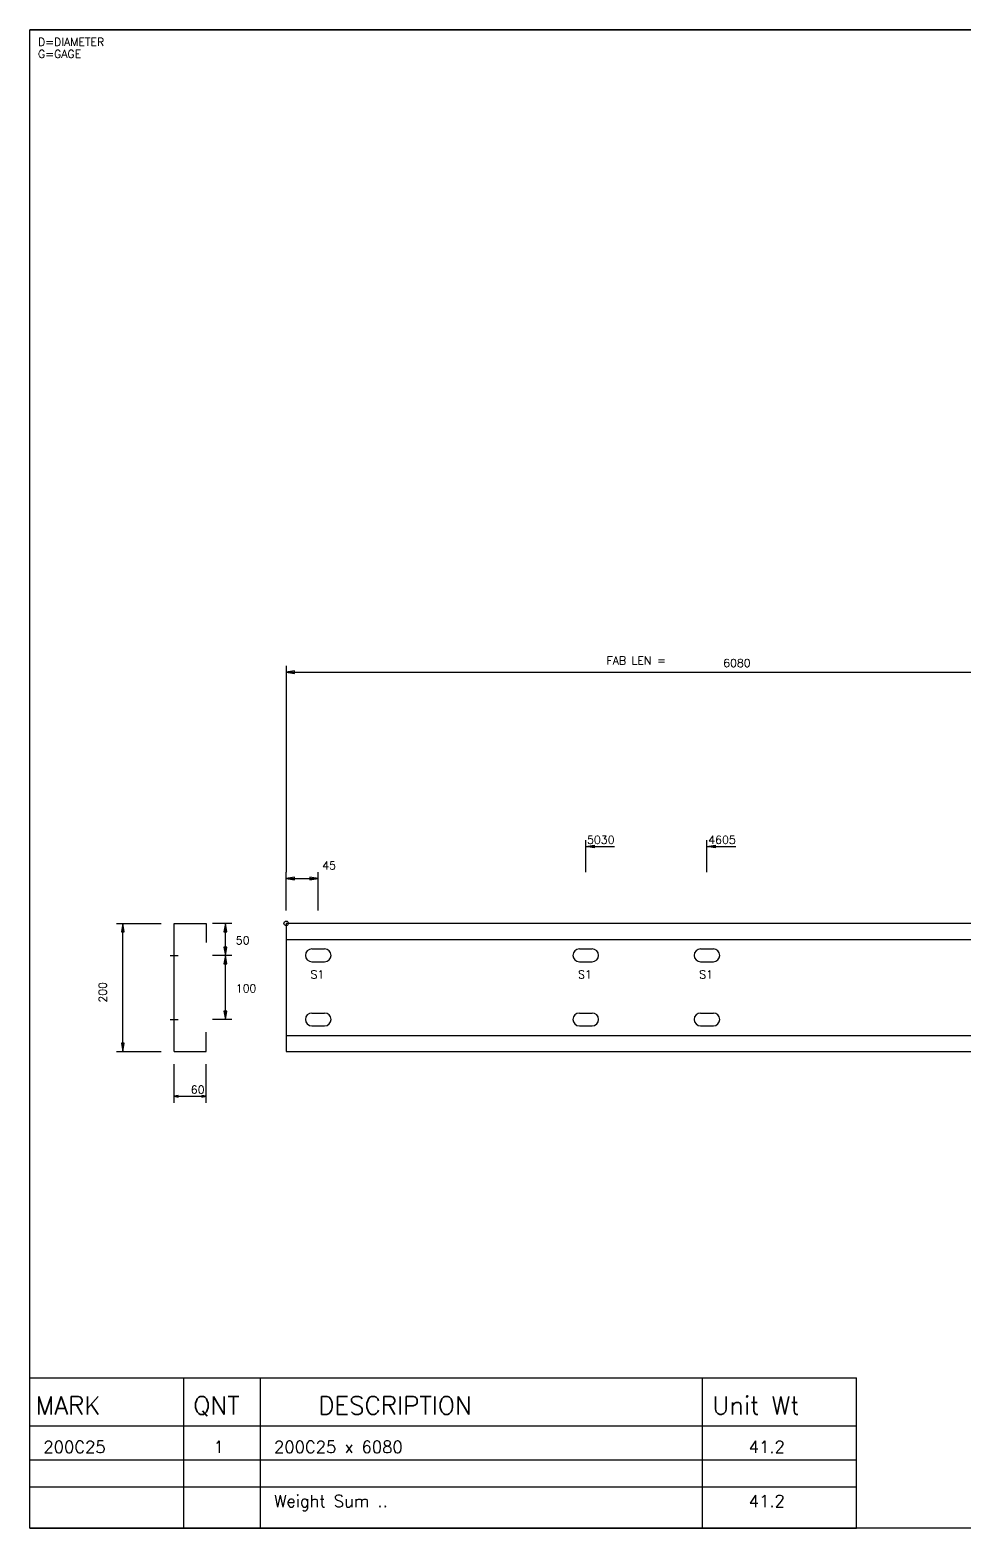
# Model space of a CAD drawing. Extents: x 0 to 428, y 0 to 297.
# Drawn here: x 0 to 185.2, y 0 to 297 of the extents above; entities that cross this region are included whole.
import ezdxf

# ---------------------------------------------------------------- set-up
doc = ezdxf.new("R2010")
doc.units = 0
doc.linetypes.add('CONTIN', pattern=[0])
doc.layers.get('0').update_dxf_attribs({"linetype": 'CONTIN'})
for name, color, linetype in [('1', 7, 'CONTIN'), ('10', 7, 'CONTIN'), ('11', 7, 'CONTIN'), ('14', 7, 'CONTIN'), ('15', 6, 'CONTIN'), ('2', 7, 'CONTIN'), ('21', 7, 'CONTIN'), ('22', 7, 'CONTIN'), ('3', 1, 'CONTIN'), ('6', 4, 'CONTIN')]:
    doc.layers.add(name, color=color, linetype=linetype)
doc.styles.add('SIMPLEX', font='SIMPLEX')

# ---------------------------------------------------------------- blocks, each defined once
blk = doc.blocks.new('CZEBORDR')
at = {"layer": '22'}
for p, q in [((0, 0), (0, 297)), ((0, 297), (420, 297)), ((420, 297), (420, 0)), ((420, 0), (0, 0))]:
    blk.add_line(p, q, dxfattribs=at)
blk = doc.blocks.new('LOGO')
at = {"linetype": 'CONTINUOUS'}
blk.add_line((0, 297), (-420, 297), dxfattribs=at)
at = {"layer": '14'}
for q in [(-420, 61.91), (-256.17, 0)]:
    blk.add_line((-420, 0), q, dxfattribs=at)
at = {"layer": '22'}
for p, q in [((-420, 0), (-420, 297)), ((0, 0), (-420, 0))]:
    blk.add_line(p, q, dxfattribs=at)
blk = doc.blocks.new('CZEBOLT')
at = {"layer": '21', "style": 'SIMPLEX'}
for s, p in [('D=DIAMETER', (0, 2.381)), ('G=GAGE', (0, 0))]:
    blk.add_text(s, height=1.587, dxfattribs=at).set_placement(p)
blk = doc.blocks.new('CZEPLATE')
at = {"layer": '14'}
for p, q in [((0, 29.766), (163.83, 29.766)), ((0, 0), (0, 29.766)), ((30.48, 0), (30.48, 29.766)), ((45.72, 0), (45.72, 29.766)), ((133.35, 0), (133.35, 29.766)), ((163.83, 0), (163.83, 29.766)), ((163.83, 0), (163.83, 29.766)), ((0, 20.241), (163.83, 20.241)), ((0, 13.543), (163.83, 13.543)), ((0, 8.186), (163.83, 8.186)), ((0, 0), (163.83, 0))]:
    blk.add_line(p, q, dxfattribs=at)
at = {"layer": '14', "style": 'SIMPLEX'}
for s, height, p in [('MARK', 3.572, (1.143, 22.527)), ('QNT', 3.572, (32.385, 22.527)), ('DESCRIPTION', 3.572, (57.15, 22.527)), ('Unit Wt', 3.572, (135.255, 22.527)), ('200C25', 2.381, (2.667, 14.883)), ('  1', 2.381, (33.147, 14.883)), ('200C25 x 6080', 2.381, (48.387, 14.883)), ('   41.2', 2.381, (137.16, 14.883)), ('Weight Sum ..', 2.381, (48.387, 4.167)), ('   41.2', 2.381, (137.16, 4.167))]:
    blk.add_text(s, height=height, dxfattribs=at).set_placement(p)
blk = doc.blocks.new('CSECTN')
at = {"layer": '10'}
for p, q in [((0, 25.4), (-6.35, 25.4)), ((-6.35, 25.4), (-6.35, 21.59)), ((0, 0), (0, 25.4)), ((-6.35, 0), (-6.35, 3.81)), ((0, 0), (-6.35, 0))]:
    blk.add_line(p, q, dxfattribs=at)
blk = doc.blocks.new('ARROW')
at = {"layer": '2'}
for p, q in [((0, 0), (-1.651, 0.275)), ((-1.651, 0.275), (-1.651, -0.275)), ((-1.651, -0.275), (0, 0))]:
    blk.add_line(p, q, dxfattribs=at)
blk = doc.blocks.new('TICK')
at = {"layer": '1'}
blk.add_line((-1.6, 0), (1.6, 0), dxfattribs=at)
blk = doc.blocks.new('CZESECTN')
at = {"layer": '2'}
for p, q in [((17.145, 55.88), (26.035, 55.88)), ((18.415, 30.48), (18.415, 55.88)), ((40.005, 55.88), (36.195, 55.88)), ((38.735, 49.53), (38.735, 55.88)), ((40.005, 49.53), (36.195, 49.53)), ((40.005, 49.53), (36.195, 49.53)), ((38.735, 36.83), (38.735, 49.53)), ((40.005, 36.83), (36.195, 36.83)), ((17.145, 30.48), (26.035, 30.48)), ((28.575, 20.32), (28.575, 27.94)), ((34.925, 20.32), (34.925, 27.94)), ((28.575, 21.59), (34.925, 21.59))]:
    blk.add_line(p, q, dxfattribs=at)
at = {"layer": '1', "xscale": -1}
blk.add_blockref('CSECTN', (28.575, 30.48), dxfattribs=at)
at = {"layer": '2'}
for p, rotation in [((18.415, 55.88), 90), ((38.735, 55.88), 90), ((38.735, 49.53), -90), ((38.735, 49.53), 90), ((38.735, 36.83), -90), ((18.415, 30.48), -90)]:
    blk.add_blockref('ARROW', p, dxfattribs=dict(at, rotation=rotation))
at = {"layer": '2', "xscale": 0.5, "yscale": 0.5, "zscale": 0.5, "rotation": 180}
blk.add_blockref('ARROW', (28.575, 21.59), dxfattribs=at)
at = {"layer": '2', "xscale": 0.5, "yscale": 0.5, "zscale": 0.5}
blk.add_blockref('ARROW', (34.925, 21.59), dxfattribs=at)
at = {"layer": '6', "xscale": 0.5, "yscale": 0.5, "zscale": 0.5}
for p in [(28.575, 49.53), (28.575, 36.83)]:
    blk.add_blockref('TICK', p, dxfattribs=at)
at = {"layer": '11', "style": 'SIMPLEX'}
for s, p in [('50', (40.799, 51.721)), ('100', (40.799, 42.196)), ('60', (31.888, 22.119))]:
    blk.add_text(s, height=1.587, dxfattribs=at).set_placement(p)
blk.add_text('200', height=1.587, rotation=90, dxfattribs=at).set_placement((15.208, 40.164))
blk = doc.blocks.new('MAG_CRCL')
at = {"layer": '15'}
blk.add_circle((0, 0), 0.889, dxfattribs=at)
blk = doc.blocks.new('WBSLOT')
at = {"layer": '6'}
for p, q in [((-1.27, 1.27), (1.27, 1.27)), ((-1.27, -1.27), (1.27, -1.27))]:
    blk.add_line(p, q, dxfattribs=at)
for centre, start, end in [((-1.27, 0), 90, 270), ((1.27, 0), 270, 90)]:
    blk.add_arc(centre, 1.27, start, end, dxfattribs=at)
blk = doc.blocks.new('CZEPIECE')
at = {"layer": '1'}
for p, q in [((394.6, 55.88), (50.8, 55.88)), ((50.8, 55.88), (50.8, 30.48)), ((394.6, 30.48), (394.6, 55.88)), ((50.8, 52.705), (394.6, 52.705)), ((50.8, 33.655), (394.6, 33.655)), ((50.8, 30.48), (394.6, 30.48))]:
    blk.add_line(p, q, dxfattribs=at)
at = {"layer": '2'}
for p, q in [((50.8, 106.934), (50.8, 66.04)), ((394.6, 106.934), (394.6, 66.04)), ((50.8, 105.664), (394.6, 105.664)), ((394.6, 92.71), (394.6, 85.09)), ((394.6, 91.44), (407.3, 91.44)), ((110.174, 66.04), (110.174, 72.39)), ((134.206, 66.04), (134.206, 72.39)), ((218.255, 66.04), (218.255, 72.39)), ((385.71, 66.04), (385.71, 72.39)), ((394.6, 66.04), (394.6, 72.39)), ((110.174, 71.12), (115.889, 71.12)), ((134.206, 71.12), (139.921, 71.12)), ((218.255, 71.12), (223.97, 71.12)), ((385.71, 71.12), (391.425, 71.12)), ((391.425, 71.12), (394.6, 71.12)), ((50.8, 58.42), (50.8, 66.04)), ((57.15, 58.42), (57.15, 66.04)), ((50.8, 64.77), (57.15, 64.77))]:
    blk.add_line(p, q, dxfattribs=at)
at = {"rotation": 180}
blk.add_blockref('ARROW', (394.6, 91.44), dxfattribs=at)
at = {"layer": '1', "xscale": -1}
for p in [(110.174, 71.12), (134.206, 71.12), (218.255, 71.12), (385.71, 71.12)]:
    blk.add_blockref('ARROW', p, dxfattribs=at)
at = {"layer": '15', "xscale": 0.5, "yscale": 0.5, "zscale": 0.5}
for p in [(50.8, 55.88), (394.6, 55.88)]:
    blk.add_blockref('MAG_CRCL', p, dxfattribs=at)
at = {"layer": '2', "rotation": 180}
for p in [(50.8, 105.664), (50.8, 64.77)]:
    blk.add_blockref('ARROW', p, dxfattribs=at)
at = {"layer": '2'}
for p in [(394.6, 105.664), (57.15, 64.77)]:
    blk.add_blockref('ARROW', p, dxfattribs=at)
at = {"layer": '2', "xscale": -1, "rotation": 180}
blk.add_blockref('ARROW', (394.6, 71.12), dxfattribs=at)
at = {"layer": '6'}
for p in [(57.15, 49.53), (110.174, 49.53), (134.206, 49.53), (218.255, 49.53), (385.71, 49.53), (57.15, 36.83), (110.174, 36.83), (134.206, 36.83), (218.255, 36.83), (385.71, 36.83)]:
    blk.add_blockref('WBSLOT', p, dxfattribs=at)
at = {"layer": '11', "style": 'SIMPLEX'}
for s, p in [('6080', (137.425, 106.701)), ('5030', (110.438, 71.649)), ('4605', (134.47, 71.649)), ('3105', (218.52, 71.649)), ('45', (385.975, 71.649)), ('45', (57.944, 66.58))]:
    blk.add_text(s, height=1.587, dxfattribs=at).set_placement(p)
at = {"layer": '2', "style": 'SIMPLEX'}
for s, p in [('FAB LEN =', (114.3, 107.188)), ('TAPE', (395.87, 91.694))]:
    blk.add_text(s, height=1.587, dxfattribs=at).set_placement(p)
at = {"layer": '3', "style": 'SIMPLEX'}
for s, p in [('S1', (55.626, 44.958)), ('S1', (108.65, 44.958)), ('S1', (132.682, 44.958)), ('S1', (216.731, 44.958)), ('S1', (384.186, 44.958)), ('200C25', (217.938, 42.386))]:
    blk.add_text(s, height=1.587, dxfattribs=at).set_placement(p)

msp = doc.modelspace()

# ---------------------------------------------------------------- block references
for name, p in [('CZEPIECE', (0, 64)), ('CZESECTN', (0, 64)), ('CZEPLATE', (0, 0))]:
    msp.add_blockref(name, p)
at = {"layer": '1'}
for name, p in [('CZEBORDR', (0, 0)), ('CZEBOLT', (1.587, 291.444))]:
    msp.add_blockref(name, p, dxfattribs=at)
at = {"layer": '2'}
msp.add_blockref('LOGO', (420, 0), dxfattribs=at)

doc.saveas('drawing.dxf')
